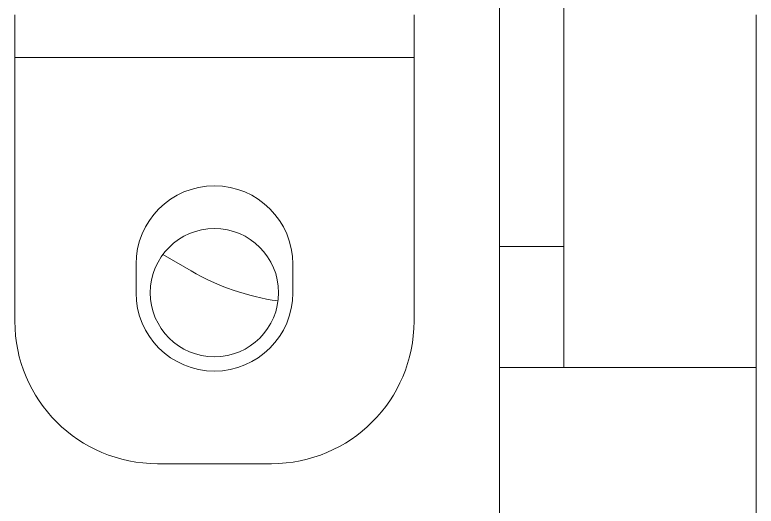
# Model space of a CAD drawing. Header units: millimetres. Extents: x 0 to 8410, y 0 to 5940.
# Drawn here: x 465.1 to 517.1, y 4799.1 to 4833.6 of the extents above; entities that cross this region are included whole.
import ezdxf

# ---------------------------------------------------------------- set-up
doc = ezdxf.new("R2010")
doc.units = ezdxf.units.MM
doc.header["$LTSCALE"] = 10
doc.layers.add('가시적인 것(ISO)', color=3, linetype='Continuous', lineweight=5, true_color=0x00ff00)

msp = doc.modelspace()

# ---------------------------------------------------------------- linework, layer by layer
at = {"layer": '가시적인 것(ISO)'}
for p, q in [((503.594, 4867.346), (503.594, 4808.846)), ((499.094, 4754.096), (499.094, 4834.096)), ((465.094, 4833.596), (465.094, 4830.596)), ((493.094, 4830.596), (493.094, 4833.596)), ((517.094, 4833.596), (517.094, 4754.096)), ((475.094, 4830.596), (465.094, 4830.596)), ((465.094, 4812.096), (465.094, 4830.596)), ((483.094, 4830.596), (475.094, 4830.596)), ((493.094, 4830.596), (483.094, 4830.596)), ((493.094, 4830.596), (493.094, 4812.096)), ((499.094, 4817.346), (503.594, 4817.346)), ((477.453, 4815.623), (475.472, 4816.767)), ((473.594, 4814.096), (473.594, 4816.096)), ((484.594, 4816.096), (484.594, 4814.096)), ((499.094, 4808.846), (517.094, 4808.846)), ((483.094, 4802.096), (475.094, 4802.096))]:
    msp.add_line(p, q, dxfattribs=at)
msp.add_circle((479.094, 4814.096), 4.5, dxfattribs=at)
for centre, radius, start, end in [((479.094, 4816.096), 5.5, 0, 180), ((485.953, 4830.346), 17, 240, 261.8958), ((479.094, 4814.096), 5.5, 180, 0), ((475.094, 4812.096), 10, 180, 270), ((483.094, 4812.096), 10, 270, 0)]:
    msp.add_arc(centre, radius, start, end, dxfattribs=at)

doc.saveas('drawing.dxf')
